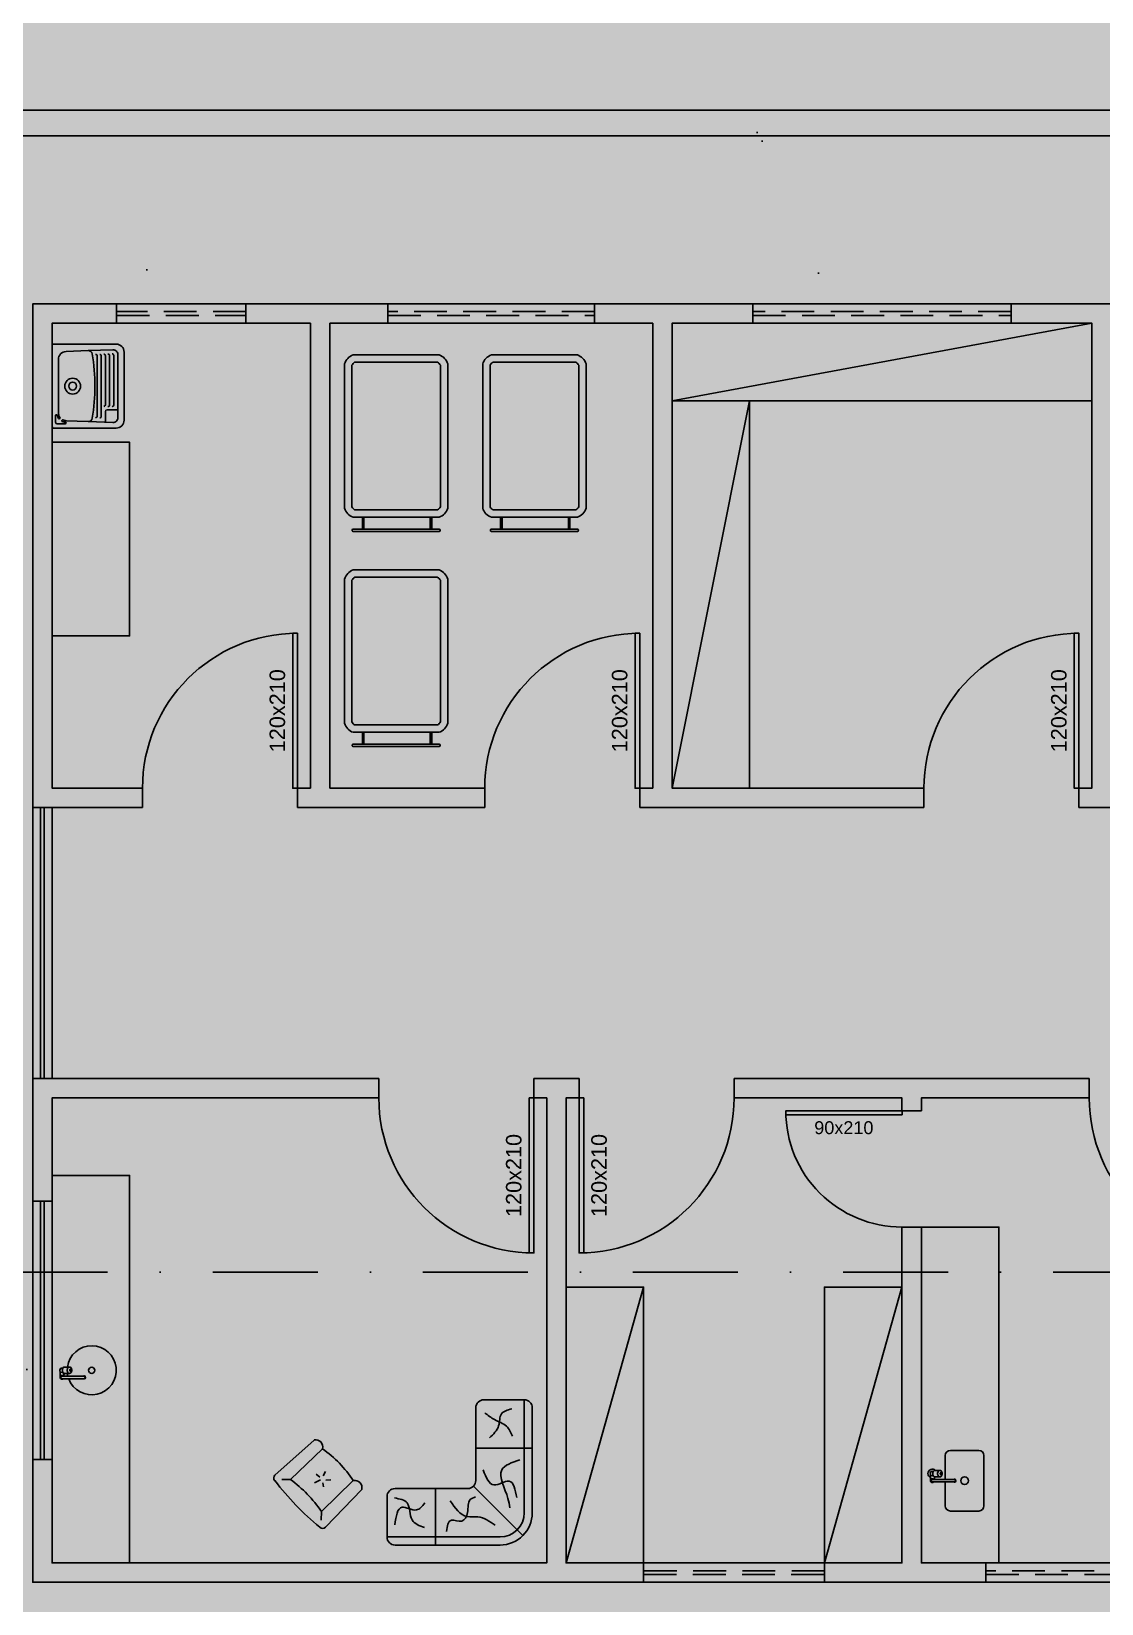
# Model space of a CAD drawing. Header units: centimetres. Extents: x 0 to 1099704, y -139216 to 99734.
# Drawn here: x 845793 to 846621, y -23243 to -22025 of the extents above; entities that cross this region are included whole.
import ezdxf
from ezdxf.enums import TextEntityAlignment as Align

# ---------------------------------------------------------------- set-up
doc = ezdxf.new("R2010")
doc.units = ezdxf.units.CM
doc.header["$LTSCALE"] = 4
doc.linetypes.add('DASHDOT', pattern=[25.4, 12.7, -6.35, 0, -6.35])
doc.linetypes.add('DASHED2', pattern=[9.525, 6.35, -3.175])
for name, color, linetype in [('0.1', 1, 'Continuous'), ('0.2', 2, 'Continuous'), ('0.4', 4, 'Continuous'), ('0.6', 6, 'Continuous'), ('001-MOBILIA', 253, 'Continuous'), ('02-CONT', 2, 'Continuous'), ('B-CORTE', 4, 'DASHDOT')]:
    doc.layers.add(name, color=color, linetype=linetype)
doc.styles.add('2mm 1-50', font='arial.ttf', dxfattribs={"height": 0.1})

# ---------------------------------------------------------------- blocks, each defined once
blk = doc.blocks.new('1_00e')
blk.add_lwpolyline([(-28.4, -52.3), (-25.4, -52.3), (-25.4, 47.7), (-28.4, 47.7)], close=True)
at = {"color": 1}
blk.add_arc((-28.4, -52.3), 100, 0, 90, dxfattribs=at)
blk = doc.blocks.new('90d')
blk.add_lwpolyline([(-5, -84), (-5, 6), (-2, 6), (-2, -84)], close=True)
at = {"color": 1}
blk.add_arc((-2, -84), 90, 90, 180, dxfattribs=at)
blk = doc.blocks.new('Tanque05')
for p, q in [((243.95, 129.65), (294.95, 129.65)), ((242.95, 89.15), (242.95, 128.65)), ((247.07, 106.84), (247.61, 120.84)), ((286.3, 125.65), (252.61, 125.65)), ((288, 127.42), (292.27, 127.42)), ((291.84, 106.84), (291.3, 120.84)), ((293.27, 121.28), (293.27, 126.42)), ((295.95, 128.65), (295.95, 89.15)), ((246.46, 91.27), (247.07, 106.84)), ((250.49, 101.15), (288.42, 101.15)), ((292.44, 91.27), (291.84, 106.84)), ((250.08, 90.75), (281.44, 90.75)), ((250.19, 93.35), (281.34, 93.35)), ((250.29, 95.95), (281.24, 95.95)), ((250.39, 98.55), (288.52, 98.55)), ((284.44, 94.95), (284.44, 88.15)), ((285.44, 95.95), (292.26, 95.95)), ((290.95, 84.15), (247.95, 84.15)), ((249.46, 88.15), (289.45, 88.15))]:
    blk.add_line(p, q)
for radius in [5, 2.5]:
    blk.add_circle((269.45, 116.65), radius)
for centre, radius, start, end in [((243.95, 128.65), 1, 90, 180), ((294.95, 128.65), 1, 0, 90), ((252.61, 120.65), 5, 90, 177.7757), ((286.3, 120.65), 5, 53.61972, 90), ((288, 126.92), 0.5, 90, 254.83204), ((286.3, 120.65), 6, 53.61972, 74.83204), ((289.56, 125.08), 0.5, 233.61972, 53.61972), ((291.28, 122.99), 0.5, 25.14351, 205.14351), ((286.3, 120.65), 5, 2.2243, 25.14351), ((286.3, 120.65), 6, 5.59964, 25.14351), ((292.27, 126.42), 1, 0, 90), ((292.77, 121.28), 0.5, 185.59964, 0), ((249.57, 106.75), 2.5, 177.7757, 260.82574), ((269.45, 229.89), 127.24, 260.82574, 279.17426), ((250.39, 99.55), 1, 177.7757, 270), ((250.49, 102.15), 1, 177.7757, 270), ((288.42, 102.15), 1, 270, 2.2243), ((288.52, 99.55), 1, 270, 2.2243), ((289.34, 106.75), 2.5, 279.17426, 2.2243), ((249.46, 91.15), 3, 177.7757, 270), ((250.08, 91.75), 1, 177.7757, 270), ((250.19, 94.35), 1, 177.7757, 270), ((250.29, 96.95), 1, 177.7757, 270), ((281.24, 96.95), 1, 270, 2.2243), ((281.34, 94.35), 1, 270, 2.2243), ((281.44, 91.75), 1, 270, 2.2243), ((285.44, 94.95), 1, 90, 180), ((289.45, 91.15), 3, 270, 2.2243), ((247.95, 89.15), 5, 180, 270), ((290.95, 89.15), 5, 270, 0)]:
    blk.add_arc(centre, radius, start, end)
blk = doc.blocks.new('BOJO')
at = {"layer": '001-MOBILIA'}
for p, q in [((1061.974, 1872.996), (1061.974, 1872.811)), ((1062.234, 1873.036), (1062.014, 1873.036)), ((1062.274, 1872.606), (1062.274, 1872.996)), ((1061.86, 1872.801), (1061.86, 1872.844)), ((1061.875, 1872.873), (1061.882, 1872.873)), ((1061.895, 1872.881), (1061.933, 1872.881)), ((1061.875, 1872.838), (1061.882, 1872.838)), ((1061.875, 1872.811), (1062.045, 1872.811)), ((1061.875, 1872.791), (1062.045, 1872.791)), ((1061.89, 1872.811), (1061.89, 1872.832)), ((1061.895, 1872.831), (1061.933, 1872.831)), ((1061.974, 1872.791), (1061.974, 1872.606)), ((1062.234, 1872.566), (1062.014, 1872.566))]:
    blk.add_line(p, q, dxfattribs=at)
blk.add_circle((1062.124, 1872.801), 0.03, dxfattribs=at)
for centre, radius, start, end in [((1062.014, 1872.996), 0.04, 90, 180), ((1062.234, 1872.996), 0.04, 0, 90), ((1061.875, 1872.856), 0.035, 45.5847, 244.6231), ((1061.875, 1872.856), 0.0175, 90, 204.62), ((1061.85, 1872.844), 0.01, 0, 24.62), ((1061.875, 1872.856), 0.0175, 211.0027, 270), ((1061.913, 1872.856), 0.0352, 163.6751, 180), ((1061.913, 1872.856), 0.0352, 180, 196.3249), ((1061.904, 1872.858), 0.0262, 144.7356, 163.6751), ((1061.904, 1872.853), 0.0262, 196.3249, 215.2644), ((1061.898, 1872.862), 0.0195, 120.3612, 144.7356), ((1061.895, 1872.868), 0.0127, 90, 120.3612), ((1061.95, 1872.856), 0.0352, 163.6751, 180), ((1061.95, 1872.856), 0.0352, 180, 196.3249), ((1061.942, 1872.858), 0.0262, 144.7356, 163.6751), ((1061.942, 1872.853), 0.0262, 196.3249, 215.2644), ((1061.936, 1872.862), 0.0195, 120.3612, 144.7356), ((1061.933, 1872.868), 0.0127, 90, 120.3612), ((1061.933, 1872.868), 0.0127, 59.6388, 90), ((1061.943, 1872.856), 0.00787, 144.7356, 163.6751), ((1061.945, 1872.856), 0.0106, 163.6751, 180), ((1061.945, 1872.856), 0.0106, 180, 196.3249), ((1061.943, 1872.855), 0.00787, 196.3249, 215.2644), ((1061.941, 1872.858), 0.00586, 120.3612, 144.7356), ((1061.941, 1872.854), 0.00586, 215.2644, 239.6388), ((1061.94, 1872.859), 0.00381, 90, 120.3612), ((1061.94, 1872.852), 0.00381, 239.6388, 270), ((1061.929, 1872.862), 0.0195, 35.2644, 59.6388), ((1061.94, 1872.859), 0.00381, 59.6388, 90), ((1061.94, 1872.852), 0.00381, 270, 300.3612), ((1061.939, 1872.858), 0.00586, 35.2644, 59.6388), ((1061.939, 1872.854), 0.00586, 300.3612, 324.7356), ((1061.937, 1872.856), 0.00787, 16.3249, 35.2644), ((1061.937, 1872.855), 0.00787, 324.7356, 343.6751), ((1061.924, 1872.858), 0.0262, 16.3249, 35.2644), ((1061.935, 1872.856), 0.0106, 0, 16.3249), ((1061.935, 1872.856), 0.0106, 343.6751, 0), ((1061.924, 1872.853), 0.0262, 324.7356, 343.6751), ((1061.915, 1872.856), 0.0352, 0, 16.3249), ((1061.915, 1872.856), 0.0352, 343.6751, 0), ((1061.875, 1872.801), 0.015, 41.8103, 318.1897), ((1061.875, 1872.801), 0.01, 90.0002, 270.0002), ((1061.898, 1872.849), 0.0195, 215.2644, 239.6388), ((1061.895, 1872.843), 0.0127, 239.6388, 270), ((1061.875, 1872.856), 0.035, 295.3769, 314.4153), ((1061.936, 1872.849), 0.0195, 215.2644, 239.6388), ((1061.933, 1872.843), 0.0127, 239.6388, 270), ((1061.933, 1872.843), 0.0127, 270, 300.3612), ((1061.929, 1872.849), 0.0195, 300.3612, 324.7356), ((1062.045, 1872.801), 0.0125, 233.1301, 126.8699), ((1062.045, 1872.801), 0.01, 270.0001, 90.0001), ((1062.014, 1872.606), 0.04, 180, 270), ((1062.234, 1872.606), 0.04, 270, 0)]:
    blk.add_arc(centre, radius, start, end, dxfattribs=at)
blk = doc.blocks.new('Sofa22')
for p, q in [((-20.9, 121.7), (-20.9, 31.7)), ((39.1, 131.7), (-10.9, 131.7)), ((39.1, -8.3), (39.1, 131.7)), ((49.1, -8.3), (49.1, 121.7)), ((-20.9, 71.7), (49.1, 71.7)), ((-30.9, 21.7), (-120.9, 21.7)), ((-70.9, 21.7), (-70.9, -48.3)), ((-23.8, 24.7), (37.4, -36.5)), ((-130.9, 11.7), (-130.9, -38.3)), ((-130.9, -38.3), (9.1, -38.3)), ((-120.9, -48.3), (9.1, -48.3))]:
    blk.add_line(p, q)
for centre, radius, start, end in [((-10.9, 121.7), 10, 90, 180), ((39.1, 121.7), 10, 0, 90), ((-120.9, 11.7), 10, 90, 180), ((-30.9, 31.7), 10, 270, 0), ((9.1, -8.3), 30, 270, 360), ((9.1, -8.3), 40, 270, 0), ((-120.9, -38.3), 10, 180, 270)]:
    blk.add_arc(centre, radius, start, end)
for points in [[(23.6, 120.4), (10.8, 114.2), (7.4, 99.4), (-4, 84.7)], [(-9.7, 115.6), (2.2, 107.1), (17, 99), (24.6, 86.6)], [(29.8, 10.4), (20.3, 30.9), (1.7, 26.2), (-11.6, 44.7)], [(33.6, 57.1), (11.2, 44.7), (18.9, 9.5), (21.2, -2.4)], [(-121.7, 10), (-106, 3.8), (-99.8, -17.2), (-84.5, -26.7)], [(-84, 3.8), (-94.5, -4.8), (-112.2, -1.5), (-121.2, -23.3)], [(-57.4, -31.4), (-51.2, -17.6), (-38.3, -18.6), (-31.2, -8.1), (-27.8, 8.1), (-21.2, 11.4)], [(-52.6, 6.6), (-31.6, -12.9), (-18.3, -13.4), (3.1, -23.8)]]:
    blk.add_spline(points, degree=3)
blk = doc.blocks.new('Poltrona08')
for p, q in [((-49.4, -15.7), (-49.4, 39.3)), ((5.6, 39.3), (5.6, -15.7)), ((-20.4, 13.1), (-18, 20.6)), ((-29.3, 16.4), (-25.1, 13.1)), ((-25.1, 8.4), (-29.3, 3.7)), ((-19.4, 7), (-17.3, 1.2)), ((-17.6, 11.2), (-11.5, 11.7))]:
    blk.add_line(p, q)
for points in [[(-64.4, -15.7), (-66.9, 49.3)], [(-49.4, 39.3), (-56.9, 46.8)], [(5.6, 39.3), (13.1, 46.8)], [(23.1, 49.3), (20.6, -15.7)]]:
    blk.add_lwpolyline(points)
for centre, radius, start, end in [((-61.9, 49.3), 5, 90, 180), ((-21.9, -276.2), 332.8, 83.0976, 96.9024), ((-21.9, 208.7), 171.7, 260.7825, 279.2175), ((18.1, 49.3), 5, 0, 90), ((-56.9, -11.1), 8.83, 211.8908, 328.1092), ((-21.9, 134.3), 152.5, 259.6111, 280.3889), ((13.1, -11.1), 8.83, 211.8908, 328.1092)]:
    blk.add_arc(centre, radius, start, end)

msp = doc.modelspace()

# ---------------------------------------------------------------- hatches: boundary and pattern name
at = {"layer": '0.2', "true_color": 0x000000}
h = msp.add_hatch(color=18, dxfattribs=at)
h.dxf.hatch_style = 1
h.paths.add_polyline_path([(844383.653, -22106.115), (857338.381, -22106.115), (856514.322, -24482.383), (856255.221, -24482.383), (856255.221, -24502.383), (856528.555, -24502.383), (857366.485, -22086.115), (844366.045, -22086.115), (843984.159, -25075.665), (844003.761, -25075.611)])
h = msp.add_hatch(color=18, dxfattribs=at)
h.dxf.hatch_style = 1
h.paths.add_polyline_path([(845808.984, -22251.115), (845858.984, -22251.115), (845858.984, -22236.115), (845793.984, -22236.115), (845793.984, -22626.115), (845878.984, -22626.115), (845878.984, -22611.115), (845808.984, -22611.115)])
h = msp.add_hatch(color=18, dxfattribs=at)
h.dxf.hatch_style = 1
h.paths.add_polyline_path([(846023.984, -22251.115), (846068.984, -22251.115), (846068.984, -22236.115), (846008.984, -22236.115), (845958.984, -22236.115), (845958.984, -22251.115), (846008.984, -22251.115), (846008.984, -22611.115), (845998.984, -22611.115), (845998.984, -22626.115), (846023.984, -22626.115), (846143.984, -22626.115), (846143.984, -22611.115), (846023.984, -22611.115)])
h = msp.add_hatch(color=18, dxfattribs=at)
h.dxf.hatch_style = 1
h.paths.add_polyline_path([(846288.984, -22311.115), (846288.984, -22251.115), (846351.484, -22251.115), (846351.484, -22236.115), (846273.984, -22236.115), (846228.984, -22236.115), (846228.984, -22251.115), (846273.984, -22251.115), (846273.984, -22611.115), (846263.984, -22611.115), (846263.984, -22626.115), (846288.984, -22626.115), (846483.984, -22626.115), (846483.984, -22611.115), (846288.984, -22611.115)])
h = msp.add_hatch(color=18, dxfattribs=at)
h.dxf.hatch_style = 1
h.paths.add_polyline_path([(846628.984, -22251.115), (846683.984, -22251.115), (846683.984, -22236.115), (846613.984, -22236.115), (846551.484, -22236.115), (846551.484, -22251.115), (846613.984, -22251.115), (846613.984, -22311.115), (846613.984, -22611.115), (846603.984, -22611.115), (846603.984, -22626.115), (846628.984, -22626.115), (846843.984, -22626.115), (847163.984, -22626.115), (847163.984, -22611.115), (846843.984, -22611.115), (846843.984, -22601.115), (846828.984, -22601.115), (846828.984, -22611.115), (846628.984, -22611.115)])
h = msp.add_hatch(color=18, dxfattribs=at)
h.dxf.hatch_style = 1
h.paths.add_polyline_path([(846061.984, -22836.036), (845793.984, -22836.036), (845793.984, -22931.036), (845808.984, -22931.036), (845808.984, -22911.036), (845808.984, -22851.036), (846061.984, -22851.036)])
h = msp.add_hatch(color=18, dxfattribs=at)
h.dxf.hatch_style = 1
h.paths.add_polyline_path([(846206.984, -22851.036), (846216.984, -22851.036), (846216.984, -22836.036), (846191.984, -22836.036), (846181.984, -22836.036), (846181.984, -22851.036), (846191.984, -22851.036), (846191.984, -22985.897), (846206.984, -22985.897)])
h = msp.add_hatch(color=18, dxfattribs=at)
h.dxf.hatch_style = 1
h.paths.add_polyline_path([(846611.984, -22836.036), (846466.984, -22836.036), (846336.984, -22836.036), (846336.984, -22851.036), (846466.984, -22851.036), (846466.984, -22861.036), (846481.984, -22861.036), (846481.984, -22851.036), (846611.984, -22851.036)])
h = msp.add_hatch(color=18, dxfattribs=at)
h.dxf.hatch_style = 1
h.paths.add_polyline_path([(846481.984, -22951.036), (846466.984, -22951.036), (846466.984, -22985.897), (846481.984, -22985.897)])
h = msp.add_hatch(color=18, dxfattribs=at)
h.dxf.hatch_style = 1
h.paths.add_polyline_path([(846266.984, -23211.036), (846206.984, -23211.036), (846206.984, -22997.5), (846206.984, -22985.897), (846191.984, -22985.897), (846191.984, -23211.036), (845808.984, -23211.036), (845808.984, -23131.036), (845793.984, -23131.036), (845793.984, -23226.036), (846206.984, -23226.036), (846266.984, -23226.036)])
h = msp.add_hatch(color=18, dxfattribs=at)
h.dxf.hatch_style = 1
h.paths.add_polyline_path([(846481.984, -22985.897), (846466.984, -22985.897), (846466.984, -23211.036), (846406.984, -23211.036), (846406.984, -23226.036), (846481.984, -23226.036), (846531.984, -23226.036), (846531.984, -23211.036), (846481.984, -23211.036)])
at = {"layer": '0.4', "true_color": 0xf8f3ec}
h = msp.add_hatch(color=7, dxfattribs=at)
h.dxf.hatch_style = 1
h.paths.add_polyline_path([(861342.461, -28259.322), (861342.461, -19037.773), (839953.654, -19037.773), (839953.654, -28259.322)])
at = {"layer": '0.6'}
h = msp.add_hatch(dxfattribs=at)
h.set_pattern_fill('AR-SAND', color=4, scale=8)
h.set_pattern_definition([(37.5, (164770.37, -70446.88), (-12.80025, 391.53059), [0, -308.864, 0, -345.44, 0, -330.2]), (7.5, (164770.37, -70446.9), (359.61863, 573.4601), [0, -166.624, 0, -278.384, 0, -106.68]), (327.5, (164520.44, -70446.9), (632.7939, 1.14975), [0, -101.6, 0, -365.76, 0, -477.52]), (317.5, (164520.44, -70446.9), (610.84516, 178.34346), [0, -50.8, 0, -239.776, 0, -274.32])])
h.paths.add_polyline_path([(847029.494, -24402.358), (847029.494, -24552.358), (847028.978, -25067.341), (848085.208, -25064.454), (848085.208, -24749.454), (848085.208, -23226.036), (845793.984, -23226.036), (845793.984, -22236.115), (850028.984, -22236.115), (850028.984, -22626.115), (851423.217, -22626.115), (851423.217, -22264.58), (856255.217, -22264.58), (856255.217, -24502.383), (856528.555, -24502.383), (857366.485, -22086.115), (844366.045, -22086.115), (843984.159, -25075.665), (844426.292, -25074.456), (844424.91, -24568.972), (844424.91, -23258.972), (845409.91, -23258.972), (845409.91, -23588.972), (846464.91, -23588.972), (846464.91, -24402.358)])
h.paths.add_polyline_path([(855035.217, -23970.58), (855035.217, -23194.58), (852888.217, -23194.58), (852888.217, -22896.112), (852683.217, -22896.112), (852683.217, -23970.58)], flags=17)
h.paths.add_polyline_path([(851453.217, -23970.58), (851453.217, -22896.112), (850028.984, -22896.112), (850028.984, -23226.036), (848841.984, -23226.036), (848841.984, -23441.036), (848841.984, -23970.58)], flags=17)
h.paths.add_polyline_path([(846909.224, -23971.908), (847585.676, -23971.908), (847585.676, -23848.647), (846909.224, -23848.647)], flags=16)
h.paths.add_polyline_path([(848083.928, -23837.523), (848083.928, -23540.829), (848031.102, -23540.829), (848031.102, -23837.523)], flags=16)
h.paths.add_polyline_path([(853624.88, -23681.776), (854301.331, -23681.776), (854301.331, -23558.515), (853624.88, -23558.515)], flags=16)
h.paths.add_polyline_path([(849927.414, -23613.229), (850603.865, -23613.229), (850603.865, -23489.967), (849927.414, -23489.967)], flags=16)
h.paths.add_polyline_path([(848903.7, -23837.523), (848903.7, -23540.829), (848850.873, -23540.829), (848850.873, -23837.523)], flags=16)

# ---------------------------------------------------------------- linework, layer by layer
at = {"layer": '0.1', "linetype": 'DASHED2'}
for p, q in [((845958.984, -22242.115), (845858.984, -22242.115)), ((845858.984, -22245.115), (845958.984, -22245.115)), ((846228.984, -22242.115), (846068.984, -22242.115)), ((846068.984, -22245.115), (846228.984, -22245.115)), ((846551.484, -22242.115), (846351.484, -22242.115)), ((846351.484, -22245.115), (846551.484, -22245.115)), ((846406.984, -23217.036), (846266.984, -23217.036)), ((846266.984, -23220.036), (846406.984, -23220.036)), ((846691.984, -23217.036), (846531.984, -23217.036)), ((846531.984, -23220.036), (846691.984, -23220.036))]:
    msp.add_line(p, q, dxfattribs=at)
at = {"layer": '0.2'}
for p, q in [((846288.984, -22311.115), (846613.984, -22251.115)), ((846348.984, -22311.115), (846288.984, -22611.115)), ((845793.984, -22626.115), (845793.984, -22836.036)), ((845799.984, -22626.115), (845799.984, -22836.036)), ((845802.984, -22626.115), (845802.984, -22836.036)), ((845808.984, -22626.115), (845808.984, -22836.036)), ((845793.984, -23131.036), (845793.984, -22931.036)), ((845799.984, -23131.036), (845799.984, -22931.036)), ((845802.984, -22931.036), (845802.984, -23131.036)), ((845808.984, -22931.036), (845808.984, -23131.036)), ((846266.984, -22997.5), (846206.984, -23211.036)), ((846466.984, -22997.5), (846406.984, -23211.036)), ((845815.215, -23067.373), (845815.215, -23063.019)), ((845816.715, -23060.123), (845817.414, -23060.123)), ((845816.715, -23063.623), (845817.414, -23063.623)), ((845816.715, -23066.373), (845832.965, -23066.373)), ((845818.215, -23066.373), (845818.215, -23064.286)), ((845818.677, -23059.373), (845822.437, -23059.373)), ((845818.677, -23064.373), (845822.437, -23064.373)), ((845833.555, -23066.373), (845833.715, -23066.373)), ((845816.715, -23068.373), (845832.965, -23068.373)), ((845833.555, -23068.373), (845833.715, -23068.373))]:
    msp.add_line(p, q, dxfattribs=at)
at = {"layer": '0.2', "extrusion": (4.17852e-05, 4.01031e-05, 1)}
for p, q in [((846042.103, -22275.646, 0.001), (846108.636, -22275.646, -0.002)), ((846149.141, -22275.646, 0.001), (846215.674, -22275.646, -0.002)), ((846035.37, -22394.316, 0.006), (846035.37, -22282.691, 0.002)), ((846041.084, -22393.328, 0.006), (846041.084, -22283.679, 0.002)), ((846043.251, -22281.36, 0.001), (846107.488, -22281.36, -0.001)), ((846109.655, -22283.679, -0.001), (846109.655, -22393.328, 0.003)), ((846115.37, -22282.691, -0.002), (846115.37, -22394.316, 0.003)), ((846142.407, -22394.316, 0.006), (846142.407, -22282.691, 0.002)), ((846148.122, -22393.328, 0.006), (846148.122, -22283.679, 0.002)), ((846150.289, -22281.36, 0.001), (846214.526, -22281.36, -0.001)), ((846216.693, -22283.679, -0.001), (846216.693, -22393.328, 0.003)), ((846222.407, -22282.691, -0.002), (846222.407, -22394.316, 0.003)), ((846107.488, -22395.646, 0.003), (846043.251, -22395.646, 0.006)), ((846214.526, -22395.646, 0.003), (846150.289, -22395.646, 0.006)), ((846108.636, -22401.36, 0.003), (846042.103, -22401.36, 0.006)), ((846108.636, -22410.588, 0.004), (846042.103, -22410.588, 0.007)), ((846049.207, -22410.588, 0.006), (846049.207, -22401.36, 0.006)), ((846050.35, -22410.588, 0.006), (846050.35, -22401.36, 0.006)), ((846101.777, -22410.588, 0.004), (846101.777, -22401.36, 0.004)), ((846102.92, -22410.588, 0.004), (846102.92, -22401.36, 0.004)), ((846215.674, -22401.36, 0.003), (846149.141, -22401.36, 0.006)), ((846215.674, -22410.588, 0.004), (846149.141, -22410.588, 0.007)), ((846156.244, -22410.588, 0.006), (846156.244, -22401.36, 0.006)), ((846157.387, -22410.588, 0.006), (846157.387, -22401.36, 0.006)), ((846208.815, -22410.588, 0.004), (846208.815, -22401.36, 0.004)), ((846209.957, -22410.588, 0.004), (846209.957, -22401.36, 0.004)), ((846108.636, -22412.302, 0.004), (846042.103, -22412.302, 0.007)), ((846215.674, -22412.302, 0.004), (846149.141, -22412.302, 0.007)), ((846042.103, -22442.166, 0.001), (846108.636, -22442.166, -0.002)), ((846035.37, -22560.836, 0.006), (846035.37, -22449.21, 0.002)), ((846041.084, -22559.848, 0.006), (846041.084, -22450.198, 0.002)), ((846043.251, -22447.88, 0.001), (846107.488, -22447.88, -0.001)), ((846109.655, -22450.198, -0.001), (846109.655, -22559.848, 0.003)), ((846115.37, -22449.21, -0.002), (846115.37, -22560.836, 0.003)), ((846108.636, -22567.88, 0.003), (846042.103, -22567.88, 0.006)), ((846107.488, -22562.166, 0.003), (846043.251, -22562.166, 0.006)), ((846049.207, -22577.107, 0.006), (846049.207, -22567.88, 0.006)), ((846050.35, -22577.107, 0.006), (846050.35, -22567.88, 0.006)), ((846101.777, -22577.107, 0.004), (846101.777, -22567.88, 0.004)), ((846102.92, -22577.107, 0.004), (846102.92, -22567.88, 0.004)), ((846108.636, -22577.107, 0.004), (846042.103, -22577.107, 0.007)), ((846108.636, -22578.822, 0.004), (846042.103, -22578.822, 0.007))]:
    msp.add_line(p, q, dxfattribs=at)
at = {"layer": '0.2'}
for points in [[(846288.984, -22311.115), (846613.984, -22311.115), (846613.984, -22251.115), (846288.984, -22251.115)], [(846348.984, -22611.115), (846348.984, -22311.115), (846288.984, -22311.115), (846288.984, -22611.115)], [(845808.984, -22343.22), (845868.984, -22343.22), (845868.984, -22493.22), (845808.984, -22493.22)], [(845868.984, -23211.036), (845868.984, -22911.036), (845808.984, -22911.036), (845808.984, -23211.036)], [(846481.984, -23211.036), (846541.984, -23211.036), (846541.984, -22951.036), (846481.984, -22951.036)], [(846266.984, -23211.036), (846266.984, -22997.5), (846206.984, -22997.5), (846206.984, -23211.036)], [(846466.984, -23211.036), (846466.984, -22997.5), (846406.984, -22997.5), (846406.984, -23211.036)]]:
    msp.add_lwpolyline(points, close=True, dxfattribs=at)
msp.add_circle((845839.715, -23061.873), 2.4, dxfattribs=at)
at = {"layer": '0.2', "extrusion": (4.17852e-05, 4.01031e-05, 1)}
for centre, radius, start, end in [((846045.573, -22285.705, 34.46), 10.639, 109.036182, 163.549751), ((846105.165, -22285.705, 34.46), 10.639, 16.450249, 70.963818), ((846152.61, -22285.705, 34.464), 10.639, 109.036182, 163.549751), ((846212.203, -22285.705, 34.464), 10.639, 16.450249, 70.963818), ((846045.573, -22285.705, 34.46), 4.925, 118.132537, 155.723262), ((846105.165, -22285.705, 34.46), 4.925, 24.276738, 61.867463), ((846152.61, -22285.705, 34.464), 4.925, 118.132537, 155.723262), ((846212.203, -22285.705, 34.464), 4.925, 24.276738, 61.867463), ((846045.573, -22391.305, 34.46), 10.639, 196.450249, 250.963818), ((846105.165, -22391.305, 34.46), 4.925, 298.132537, 335.723262), ((846105.165, -22391.305, 34.46), 10.639, 289.036182, 343.549751), ((846152.61, -22391.305, 34.464), 10.639, 196.450249, 250.963818), ((846212.203, -22391.305, 34.464), 4.925, 298.132537, 335.723262), ((846212.203, -22391.305, 34.464), 10.639, 289.036182, 343.549751), ((846108.635, -22411.446, 34.46), 0.857, 270, 90), ((846215.673, -22411.446, 34.464), 0.857, 270, 90), ((846045.573, -22452.225, 34.453), 10.639, 109.036182, 163.549751), ((846105.165, -22452.225, 34.453), 10.639, 16.450249, 70.963818), ((846045.573, -22452.225, 34.453), 4.925, 118.132537, 155.723262), ((846105.165, -22452.225, 34.453), 4.925, 24.276738, 61.867463), ((846045.573, -22557.824, 34.453), 10.639, 196.450249, 250.963818), ((846105.165, -22557.824, 34.453), 4.925, 298.132537, 335.723262), ((846105.165, -22557.824, 34.453), 10.639, 289.036182, 343.549751), ((846108.635, -22577.966, 34.453), 0.857, 270, 90)]:
    msp.add_arc(centre, radius, start, end, dxfattribs=at)
at = {"layer": '0.2', "extrusion": (-4.17918e-05, 4.00962e-05, 1)}
for centre, radius, start, end in [((846045.572, -22391.307, -36.252), 4.925, 204.286163, 241.876888), ((846152.609, -22391.307, -36.257), 4.925, 204.286163, 241.876888), ((846042.102, -22411.449, -36.252), 0.857, 90.009425, 270.009425), ((846149.14, -22411.449, -36.257), 0.857, 90.009425, 270.009425), ((846045.572, -22557.826, -36.259), 4.925, 204.286163, 241.876888), ((846042.102, -22577.969, -36.259), 0.857, 90.009425, 270.009425)]:
    msp.add_arc(centre, radius, start, end, dxfattribs=at)
at = {"layer": '0.2'}
for centre, radius, start, end in [((845839.715, -23061.873), 19, 200.00519, 172.439157), ((845816.715, -23061.873), 1.75, 90, 204.619977), ((845814.215, -23063.019), 1, 0, 24.619977), ((845816.715, -23061.873), 1.75, 211.002719, 270), ((845816.715, -23067.373), 1.5, 41.810315, 318.189685), ((845816.715, -23067.373), 1, 90.000214, 270.000214), ((845820.433, -23061.873), 3.523, 163.67505, 180), ((845820.433, -23061.873), 3.523, 180, 196.32495), ((845819.569, -23061.62), 2.624, 144.73561, 163.67505), ((845819.569, -23062.126), 2.624, 196.32495, 215.26439), ((845819.023, -23061.234), 1.955, 120.361193, 144.73561), ((845819.023, -23062.512), 1.955, 215.26439, 239.638807), ((845818.677, -23060.643), 1.27, 90, 120.361193), ((845818.677, -23063.103), 1.27, 239.638807, 270), ((845816.715, -23061.873), 3.5, 295.376934, 314.415309), ((845824.193, -23061.873), 3.523, 163.67505, 180), ((845824.193, -23061.873), 3.523, 180, 196.32495), ((845823.329, -23061.62), 2.624, 144.73561, 163.67505), ((845823.329, -23062.126), 2.624, 196.32495, 215.26439), ((845839.715, -23061.873), 19, 187.560843, 193.700233), ((845822.783, -23061.234), 1.955, 120.361193, 144.73561), ((845822.783, -23062.512), 1.955, 215.26439, 239.638807), ((845822.437, -23060.643), 1.27, 90, 120.361193), ((845822.437, -23063.103), 1.27, 239.638807, 270), ((845822.437, -23060.643), 1.27, 59.638807, 90), ((845822.437, -23063.103), 1.27, 270, 300.361193), ((845823.714, -23061.873), 1.057, 163.67505, 180), ((845823.714, -23061.873), 1.057, 180, 196.32495), ((845823.455, -23061.797), 0.787, 144.73561, 163.67505), ((845823.455, -23061.949), 0.787, 196.32495, 215.26439), ((845823.291, -23061.681), 0.586, 120.361193, 144.73561), ((845823.291, -23062.065), 0.586, 215.26439, 239.638807), ((845823.187, -23061.504), 0.381, 90, 120.361193), ((845823.187, -23062.242), 0.381, 239.638807, 270), ((845822.091, -23061.234), 1.955, 35.26439, 59.638807), ((845822.091, -23062.512), 1.955, 300.361193, 324.73561), ((845823.187, -23061.504), 0.381, 59.638807, 90), ((845823.187, -23062.242), 0.381, 270, 300.361193), ((845823.083, -23061.681), 0.586, 35.26439, 59.638807), ((845823.083, -23062.065), 0.586, 300.361193, 324.73561), ((845822.919, -23061.797), 0.787, 16.32495, 35.26439), ((845822.919, -23061.949), 0.787, 324.73561, 343.67505), ((845822.66, -23061.873), 1.057, 0, 16.32495), ((845822.66, -23061.873), 1.057, 343.67505, 0), ((845821.544, -23061.62), 2.624, 16.32495, 35.26439), ((845821.544, -23062.126), 2.624, 324.73561, 343.67505), ((845820.681, -23061.873), 3.523, 0, 16.32495), ((845820.681, -23061.873), 3.523, 343.67505, 0), ((845833.715, -23067.373), 1.25, 233.130102, 126.869898), ((845833.715, -23067.373), 1, 270.000118, 90.000118)]:
    msp.add_arc(centre, radius, start, end, dxfattribs=at)
at = {"layer": '0.4'}
for points in [[(844003.761, -25075.611), (843984.159, -25075.665), (844366.045, -22086.115), (857366.485, -22086.115), (856528.555, -24502.383)], [(844006.885, -25055.603), (844383.653, -22106.115), (857338.381, -22106.115), (856514.322, -24482.383)]]:
    msp.add_lwpolyline(points, dxfattribs=at)
at = {"layer": '0.6'}
for p, q in [((845858.984, -22251.115), (845858.984, -22236.115)), ((845958.984, -22236.115), (845858.984, -22236.115)), ((845958.984, -22251.115), (845958.984, -22236.115)), ((846068.984, -22251.115), (846068.984, -22236.115)), ((846228.984, -22236.115), (846068.984, -22236.115)), ((846228.984, -22251.115), (846228.984, -22236.115)), ((846351.484, -22251.115), (846351.484, -22236.115)), ((846551.484, -22236.115), (846351.484, -22236.115)), ((846551.484, -22251.115), (846551.484, -22236.115)), ((845858.984, -22251.115), (845958.984, -22251.115)), ((846068.984, -22251.115), (846228.984, -22251.115)), ((846351.484, -22251.115), (846551.484, -22251.115)), ((845878.984, -22611.115), (845878.984, -22626.115)), ((845998.984, -22611.115), (845998.984, -22626.115)), ((846143.984, -22611.115), (846143.984, -22626.115)), ((846263.984, -22611.115), (846263.984, -22626.115)), ((846483.984, -22611.115), (846483.984, -22626.115)), ((846603.984, -22611.115), (846603.984, -22626.115)), ((846061.984, -22851.036), (846061.984, -22836.036)), ((846181.984, -22851.036), (846181.984, -22836.036)), ((846216.984, -22851.036), (846216.984, -22836.036)), ((846336.984, -22851.036), (846336.984, -22836.036)), ((846611.984, -22851.036), (846611.984, -22836.036)), ((846466.984, -22861.036), (846481.984, -22861.036)), ((845808.984, -22931.036), (845793.984, -22931.036)), ((846466.984, -22951.036), (846481.984, -22951.036)), ((845808.984, -23131.036), (845793.984, -23131.036)), ((846266.984, -23211.036), (846266.984, -23226.036)), ((846406.984, -23211.036), (846266.984, -23211.036)), ((846406.984, -23211.036), (846406.984, -23226.036)), ((846531.984, -23211.036), (846531.984, -23226.036)), ((846691.984, -23211.036), (846531.984, -23211.036)), ((846266.984, -23226.036), (846406.984, -23226.036)), ((846531.984, -23226.036), (846691.984, -23226.036))]:
    msp.add_line(p, q, dxfattribs=at)
for points in [[(845858.984, -22236.115), (845793.984, -22236.115), (845793.984, -22626.115), (845878.984, -22626.115)], [(846023.984, -22236.115), (845958.984, -22236.115)], [(846068.984, -22236.115), (846008.984, -22236.115)], [(846288.984, -22236.115), (846228.984, -22236.115)], [(846351.484, -22236.115), (846273.984, -22236.115)], [(846628.984, -22236.115), (846551.484, -22236.115)], [(846683.984, -22236.115), (846613.984, -22236.115)], [(845858.984, -22251.115), (845808.984, -22251.115), (845808.984, -22611.115), (845878.984, -22611.115)], [(845998.984, -22611.115), (846008.984, -22611.115), (846008.984, -22251.115), (845958.984, -22251.115)], [(846023.984, -22611.115), (846023.984, -22251.115)], [(846068.984, -22251.115), (846023.984, -22251.115)], [(846263.984, -22611.115), (846273.984, -22611.115), (846273.984, -22251.115), (846228.984, -22251.115)], [(846288.984, -22611.115), (846288.984, -22251.115)], [(846351.484, -22251.115), (846288.984, -22251.115)], [(846603.984, -22611.115), (846613.984, -22611.115), (846613.984, -22251.115), (846551.484, -22251.115)], [(846023.984, -22611.115), (846143.984, -22611.115)], [(846288.984, -22611.115), (846483.984, -22611.115)], [(845998.984, -22626.115), (846023.984, -22626.115)], [(846008.984, -22626.115), (846143.984, -22626.115)], [(846263.984, -22626.115), (846288.984, -22626.115)], [(846273.984, -22626.115), (846483.984, -22626.115)], [(846603.984, -22626.115), (846628.984, -22626.115)], [(846613.984, -22626.115), (846843.984, -22626.115)], [(846061.984, -22836.036), (845793.984, -22836.036), (845793.984, -22931.036)], [(846206.984, -22836.036), (846181.984, -22836.036)], [(846216.984, -22836.036), (846191.984, -22836.036)], [(846481.984, -22836.036), (846336.984, -22836.036)], [(846611.984, -22836.036), (846466.984, -22836.036)], [(845808.984, -23131.036), (845808.984, -23211.036), (846191.984, -23211.036), (846191.984, -22851.036), (846181.984, -22851.036)], [(846061.984, -22851.036), (845808.984, -22851.036), (845808.984, -22931.036)], [(846191.984, -22851.036), (846191.984, -23211.036)], [(846206.984, -23211.036), (846206.984, -22851.036)], [(846216.984, -22851.036), (846206.984, -22851.036), (846206.984, -23211.036), (846266.984, -23211.036)], [(846466.984, -22861.036), (846466.984, -22851.036), (846336.984, -22851.036)], [(846466.984, -22851.036), (846466.984, -22861.036)], [(846481.984, -22861.036), (846481.984, -22851.036)], [(846611.984, -22851.036), (846481.984, -22851.036), (846481.984, -22861.036)], [(846406.984, -23211.036), (846466.984, -23211.036), (846466.984, -22951.036)], [(846466.984, -22951.036), (846466.984, -23211.036)], [(846481.984, -23211.036), (846481.984, -22951.036)], [(846481.984, -22951.036), (846481.984, -23211.036), (846531.984, -23211.036)], [(845793.984, -23131.036), (845793.984, -23226.036), (846206.984, -23226.036)], [(846191.984, -23226.036), (846266.984, -23226.036)], [(846406.984, -23226.036), (846481.984, -23226.036)], [(846466.984, -23226.036), (846531.984, -23226.036)]]:
    msp.add_lwpolyline(points, dxfattribs=at)
at = {"layer": 'B-CORTE', "ltscale": 1.6}
msp.add_line((857238.195, -22985.897), (843929.85, -22985.897), dxfattribs=at)

# ---------------------------------------------------------------- block references
at = {"layer": '0.2', "xscale": 0.625, "yscale": 0.625, "zscale": 0.625}
msp.add_blockref('Sofa22', (846150.107, -23167.009), dxfattribs=at)
at = {"layer": '0.2', "xscale": 0.625, "yscale": 0.625, "zscale": 0.625, "rotation": 133.9977759840933}
msp.add_blockref('Poltrona08', (846013.716, -23131.949), dxfattribs=at)
at = {"layer": '001-MOBILIA', "ltscale": 10, "xscale": -1.226415094339667, "yscale": 1.226415094339667, "zscale": 1.226415094339667, "rotation": 90}
msp.add_blockref('Tanque05', (845967.988, -21969.352), dxfattribs=at)
at = {"layer": '001-MOBILIA', "xscale": 100, "yscale": 100, "zscale": 100}
msp.add_blockref('BOJO', (740303.037, -210427.467), dxfattribs=at)
at = {"layer": '02-CONT', "xscale": -1.2, "yscale": 1.2, "zscale": 1.2}
for p in [(845964.898, -22548.412), (846229.898, -22548.412), (846569.898, -22548.412)]:
    msp.add_blockref('1_00e', p, dxfattribs=at)
at = {"layer": '02-CONT', "yscale": 1.2, "zscale": 1.2, "rotation": 180}
for p, xscale in [((846147.898, -22913.739), 1.2), ((846251.071, -22913.739), -1.2), ((846697.898, -22913.739), 1.2)]:
    msp.add_blockref('1_00e', p, dxfattribs=dict(at, xscale=xscale))
at = {"layer": '02-CONT', "rotation": 89.99999999999999}
msp.add_blockref('90d', (846383.022, -22859.031), dxfattribs=at)

# ---------------------------------------------------------------- texts
at = {"layer": '02-CONT', "style": '2mm 1-50'}
for p in [(845983.384, -22551.169), (846248.384, -22551.169), (846588.384, -22551.169), (846166.384, -22911.036), (846232.429, -22911.036)]:
    msp.add_text('120x210', height=12, rotation=90, dxfattribs=at).set_placement(p, align=Align.MIDDLE_CENTER)
msp.add_text('90x210', height=10, dxfattribs=at).set_placement((846421.984, -22874.036), align=Align.MIDDLE_CENTER)

doc.saveas('drawing.dxf')
